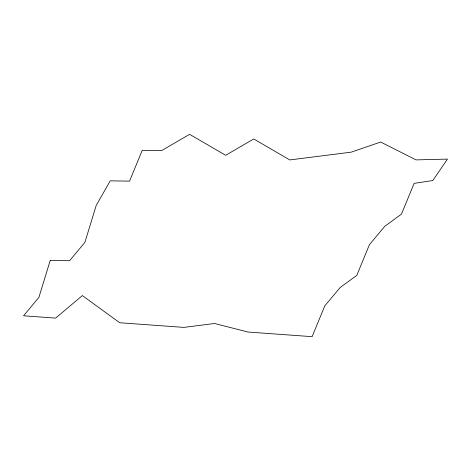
<?xml version="1.0" encoding="UTF-8"?>
<svg xmlns="http://www.w3.org/2000/svg" width="471" height="471" viewBox="0 0 471 471"><rect width="100%" height="100%" fill="white"/><g stroke="black" fill="none" stroke-linecap="round" stroke-linejoin="round"><path stroke-width="0.71" d="M50.22 260.451L38.881 297.442L23.55 315.794L55.613 318.113L82.348 295.576L119.734 322.753L183.861 327.392L214.593 323.495L247.987 332.031L312.108 336.671L324.778 305.891L340.115 287.546L356.782 275.411L369.447 244.632L384.783 226.286L401.451 214.152L414.121 183.372L432.784 180.558L447.45 159.104L416.052 159.893L380.662 142.036L351.266 152.145L289.8 159.934L253.745 138.969L225.68 155.295L189.619 134.329L161.553 150.649L142.224 150.355L129.554 181.135L110.226 180.84L96.219 205.403L84.886 242.394L69.549 260.746L50.22 260.451"/></g></svg>
